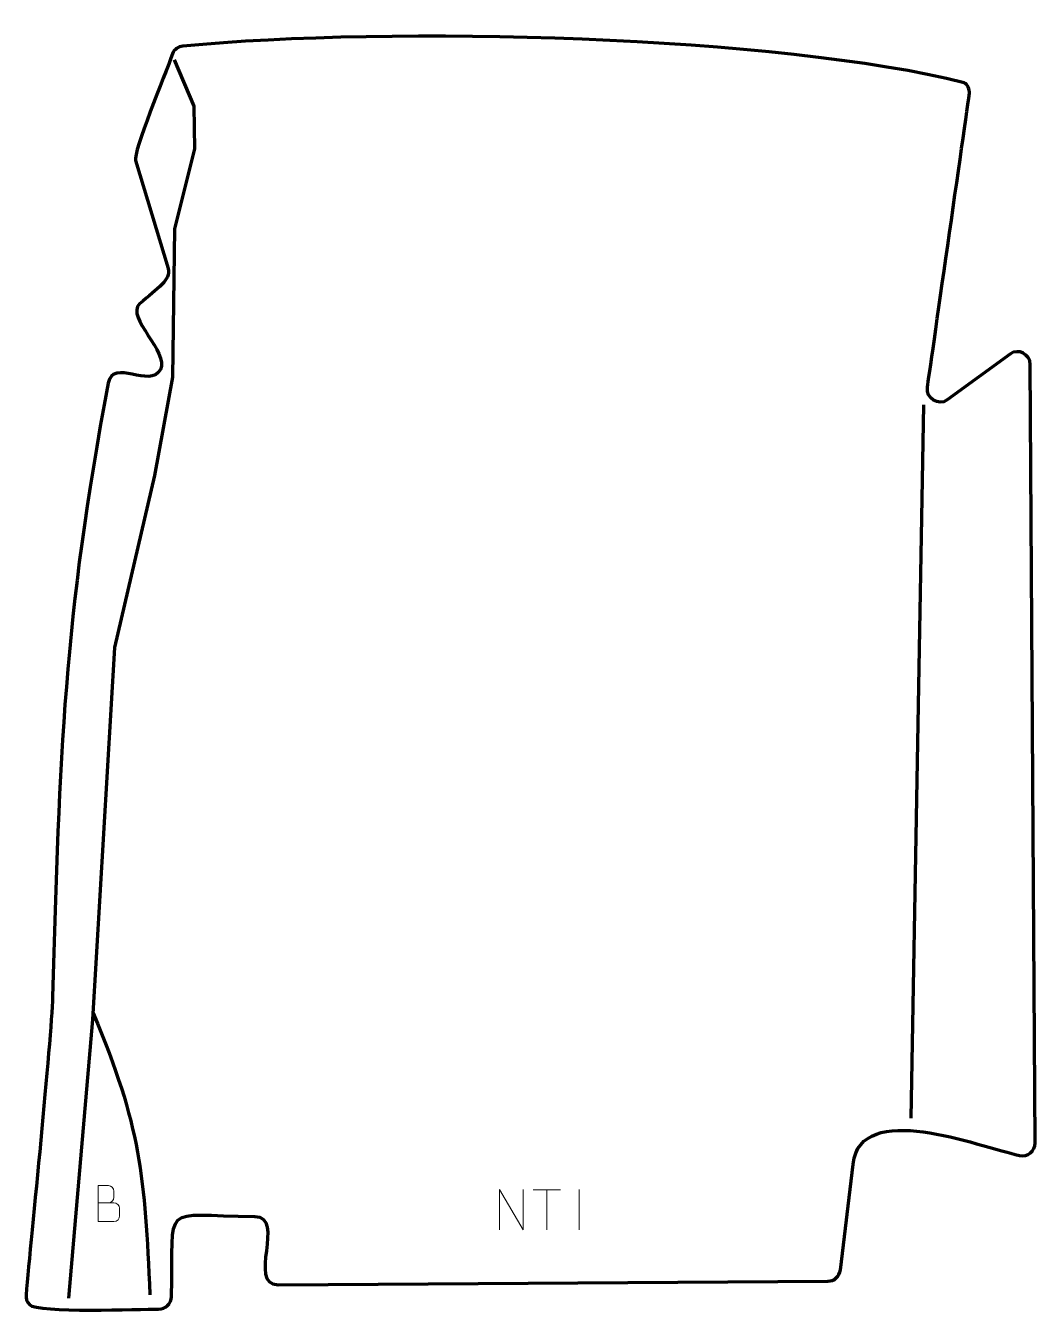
# Model space of a CAD drawing. Header units: millimetres. Extents: x -323 to 305, y -430 to 371.
import ezdxf

# ---------------------------------------------------------------- set-up
doc = ezdxf.new("R2010")
doc.units = ezdxf.units.MM
doc.header["$MEASUREMENT"] = 0
for name, color, linetype in [('layer 1', 7, 'Continuous'), ('layer 2', 7, 'Continuous'), ('layer 3', 7, 'Continuous')]:
    doc.layers.add(name, color=color, linetype=linetype)

msp = doc.modelspace()

# ---------------------------------------------------------------- linework, layer by layer
at = {"layer": 'layer 1', "color": 250, "lineweight": 9}
for points, knots in [([(-277.4863, -360.8748), (-274.2273, -360.8744), (-270.9679, -360.8744), (-267.7082, -360.8748), (-267.7082, -360.8748), (-265.9389, -360.8903), (-264.216, -362.4453), (-264.216, -364.2811), (-264.216, -364.2811), (-264.2163, -365.2919), (-264.2163, -368.0232), (-264.216, -369.0343), (-264.216, -369.0343), (-264.2001, -370.6984), (-265.5814, -372.5022), (-267.6608, -372.487), (-267.6608, -372.487), (-270.9208, -372.4867), (-274.1805, -372.4867), (-277.4398, -372.487), (-277.4398, -372.487), (-277.4398, -365.0366), (-277.4398, -357.5865), (-277.4398, -350.1367), (-277.4398, -350.1367), (-275.3137, -350.1367), (-273.1873, -350.1367), (-271.0608, -350.1367), (-271.0608, -350.1367), (-269.5553, -350.1209), (-267.6773, -351.8321), (-267.6614, -353.5898), (-267.6614, -353.5898), (-267.6618, -355.4404), (-267.6618, -355.5711), (-267.6614, -357.422), (-267.6614, -357.422), (-267.646, -359.2726), (-269.3069, -360.8903), (-271.1073, -360.8748)], [0, 0, 0, 0, 0.09090909, 0.09090909, 0.09090909, 0.09090909, 0.18181818, 0.18181818, 0.18181818, 0.18181818, 0.27272727, 0.27272727, 0.27272727, 0.27272727, 0.36363636, 0.36363636, 0.36363636, 0.36363636, 0.45454545, 0.45454545, 0.45454545, 0.45454545, 0.54545455, 0.54545455, 0.54545455, 0.54545455, 0.63636364, 0.63636364, 0.63636364, 0.63636364, 0.72727273, 0.72727273, 0.72727273, 0.72727273, 0.81818182, 0.81818182, 0.81818182, 0.81818182, 1, 1, 1, 1]), ([(-28.0051, -377.6276), (-28.0051, -377.6276), (-28.0051, -352.6741), (-28.0051, -352.6741), (-28.0051, -352.6741), (-28.0051, -352.6741), (-13.3503, -377.6276), (-13.3503, -377.6276), (-13.3503, -377.6276), (-13.3503, -377.6276), (-13.3503, -352.6741), (-13.3503, -352.6741)], [0, 0, 0, 0, 0.25, 0.25, 0.25, 0.25, 0.5, 0.5, 0.5, 0.5, 1, 1, 1, 1])]:
    msp.add_open_spline(points, degree=3, knots=knots, dxfattribs=at)
for points in [[(-6.9481, -352.7015), (-6.9481, -352.7015), (10.0391, -352.7015), (10.0391, -352.7015)], [(1.5457, -377.6315), (1.5457, -377.6315), (1.5457, -352.678), (1.5457, -352.678)], [(21.5455, -352.6677), (21.5455, -352.6677), (21.5455, -377.6418), (21.5455, -377.6418)]]:
    msp.add_open_spline(points, degree=3, dxfattribs=at)
at = {"layer": 'layer 2', "color": 230, "lineweight": 200}
msp.add_open_spline([(260.9939, 335.3833), (262.9374, 334.8856), (264.5136, 330.7389), (264.2591, 328.9606), (264.2591, 328.9606), (259.9989, 299.1917), (238.0596, 145.8933), (238.0596, 145.8933), (238.0596, 145.8933), (237.111, 139.2642), (245.0101, 134.354), (250.3255, 138.2277), (250.3255, 138.2277), (250.3255, 138.2277), (289.7082, 166.9284), (289.7082, 166.9284), (289.7082, 166.9284), (294.4197, 170.3619), (301.9866, 166.8724), (302.0285, 160.246), (302.0285, 160.246), (302.0285, 160.246), (305.0896, -323.5983), (305.0896, -323.5983), (305.0896, -323.5983), (305.1223, -328.7663), (300.3884, -332.5837), (295.3448, -331.4563), (295.3448, -331.4563), (268.7883, -325.5207), (196.7055, -296.5794), (191.8787, -336.7538), (191.8787, -336.7538), (191.8787, -336.7538), (183.9708, -402.573), (183.9708, -402.573), (183.9708, -402.573), (183.4873, -406.5972), (180.1314, -409.5929), (176.0784, -409.6186), (176.0784, -409.6186), (176.0784, -409.6186), (-165.6579, -411.7806), (-165.6579, -411.7806), (-165.6579, -411.7806), (-185.0894, -411.9035), (-160.7656, -369.3883), (-180.074, -369.2951), (-180.074, -369.2951), (-240.2256, -369.0044), (-230.076, -359.1423), (-231.9115, -419.2387), (-231.9115, -419.2387), (-232.0437, -423.5676), (-235.6064, -427.0104), (-239.9373, -426.9944), (-239.9373, -426.9944), (-251.2116, -426.9527), (-315.313, -429.5237), (-320.2493, -424.1093), (-320.2493, -424.1093), (-321.8139, -422.3932), (-322.5116, -420.3246), (-322.3061, -418.0115), (-322.3061, -418.0115), (-319.0939, -381.8563), (-306.6307, -259.509), (-305.8667, -232.8244), (-305.8667, -232.8244), (-301.5379, -81.6384), (-298.8172, 2.787), (-271.2702, 148.6932), (-271.2702, 148.6932), (-268.2907, 164.475), (-245.063, 144.9557), (-238.702, 157.1828), (-238.702, 157.1828), (-233.2287, 167.7038), (-260.6557, 189.7784), (-251.7015, 197.9397), (-251.7015, 197.9397), (-240.7245, 207.9446), (-231.8407, 212.7904), (-234.0008, 219.9442), (-234.0008, 219.9442), (-234.0008, 219.9442), (-254.2591, 287.0308), (-254.2591, 287.0308), (-254.2591, 287.0308), (-255.8693, 292.3633), (-235.9519, 340.3244), (-231.2443, 353.5295), (-231.2443, 353.5295), (-230.2343, 356.3626), (-227.5895, 357.8501), (-224.8272, 358.1253), (-224.8272, 358.1253), (-96.7364, 370.8913), (147.4091, 364.4705), (260.9939, 335.3833)], degree=3, knots=[0, 0, 0, 0, 0.03846154, 0.03846154, 0.03846154, 0.03846154, 0.07692308, 0.07692308, 0.07692308, 0.07692308, 0.11538462, 0.11538462, 0.11538462, 0.11538462, 0.15384615, 0.15384615, 0.15384615, 0.15384615, 0.19230769, 0.19230769, 0.19230769, 0.19230769, 0.23076923, 0.23076923, 0.23076923, 0.23076923, 0.26923077, 0.26923077, 0.26923077, 0.26923077, 0.30769231, 0.30769231, 0.30769231, 0.30769231, 0.34615385, 0.34615385, 0.34615385, 0.34615385, 0.38461538, 0.38461538, 0.38461538, 0.38461538, 0.42307692, 0.42307692, 0.42307692, 0.42307692, 0.46153846, 0.46153846, 0.46153846, 0.46153846, 0.5, 0.5, 0.5, 0.5, 0.53846154, 0.53846154, 0.53846154, 0.53846154, 0.57692308, 0.57692308, 0.57692308, 0.57692308, 0.61538462, 0.61538462, 0.61538462, 0.61538462, 0.65384615, 0.65384615, 0.65384615, 0.65384615, 0.69230769, 0.69230769, 0.69230769, 0.69230769, 0.73076923, 0.73076923, 0.73076923, 0.73076923, 0.76923077, 0.76923077, 0.76923077, 0.76923077, 0.80769231, 0.80769231, 0.80769231, 0.80769231, 0.84615385, 0.84615385, 0.84615385, 0.84615385, 0.88461538, 0.88461538, 0.88461538, 0.88461538, 0.92307692, 0.92307692, 0.92307692, 0.92307692, 1, 1, 1, 1], dxfattribs=at)
at = {"layer": 'layer 3', "color": 142, "lineweight": 200}
msp.add_open_spline([(-230.1808, 349.7343), (-230.1808, 349.7343), (-217.9937, 320.8801), (-217.9937, 320.8801), (-217.9937, 320.8801), (-217.9937, 320.8801), (-217.5504, 294.4042), (-217.5504, 294.4042), (-217.5504, 294.4042), (-217.5504, 294.4042), (-229.9264, 244.7249), (-229.9264, 244.7249), (-229.9264, 244.7249), (-229.9264, 244.7249), (-231.224, 152.4434), (-231.224, 152.4434), (-231.224, 152.4434), (-231.224, 152.4434), (-242.3843, 91.3028), (-242.3843, 91.3028), (-242.3843, 91.3028), (-242.3843, 91.3028), (-267.313, -15.6736), (-267.313, -15.6736), (-267.313, -15.6736), (-267.313, -15.6736), (-280.9435, -246.8769), (-280.9435, -246.8769), (-280.9435, -246.8769), (-280.9435, -246.8769), (-295.9799, -420.141), (-295.9799, -420.141)], degree=3, knots=[0, 0, 0, 0, 0.11111111, 0.11111111, 0.11111111, 0.11111111, 0.22222222, 0.22222222, 0.22222222, 0.22222222, 0.33333333, 0.33333333, 0.33333333, 0.33333333, 0.44444444, 0.44444444, 0.44444444, 0.44444444, 0.55555556, 0.55555556, 0.55555556, 0.55555556, 0.66666667, 0.66666667, 0.66666667, 0.66666667, 0.77777778, 0.77777778, 0.77777778, 0.77777778, 1, 1, 1, 1], dxfattribs=at)
for points in [[(235.6402, 135.3059), (235.6402, 135.3059), (227.8714, -308.2867), (227.8714, -308.2867)], [(-280.6821, -242.9941), (-250.8624, -313.0015), (-248.554, -345.0346), (-245.3289, -418.0365)]]:
    msp.add_open_spline(points, degree=3, dxfattribs=at)

doc.saveas('drawing.dxf')
